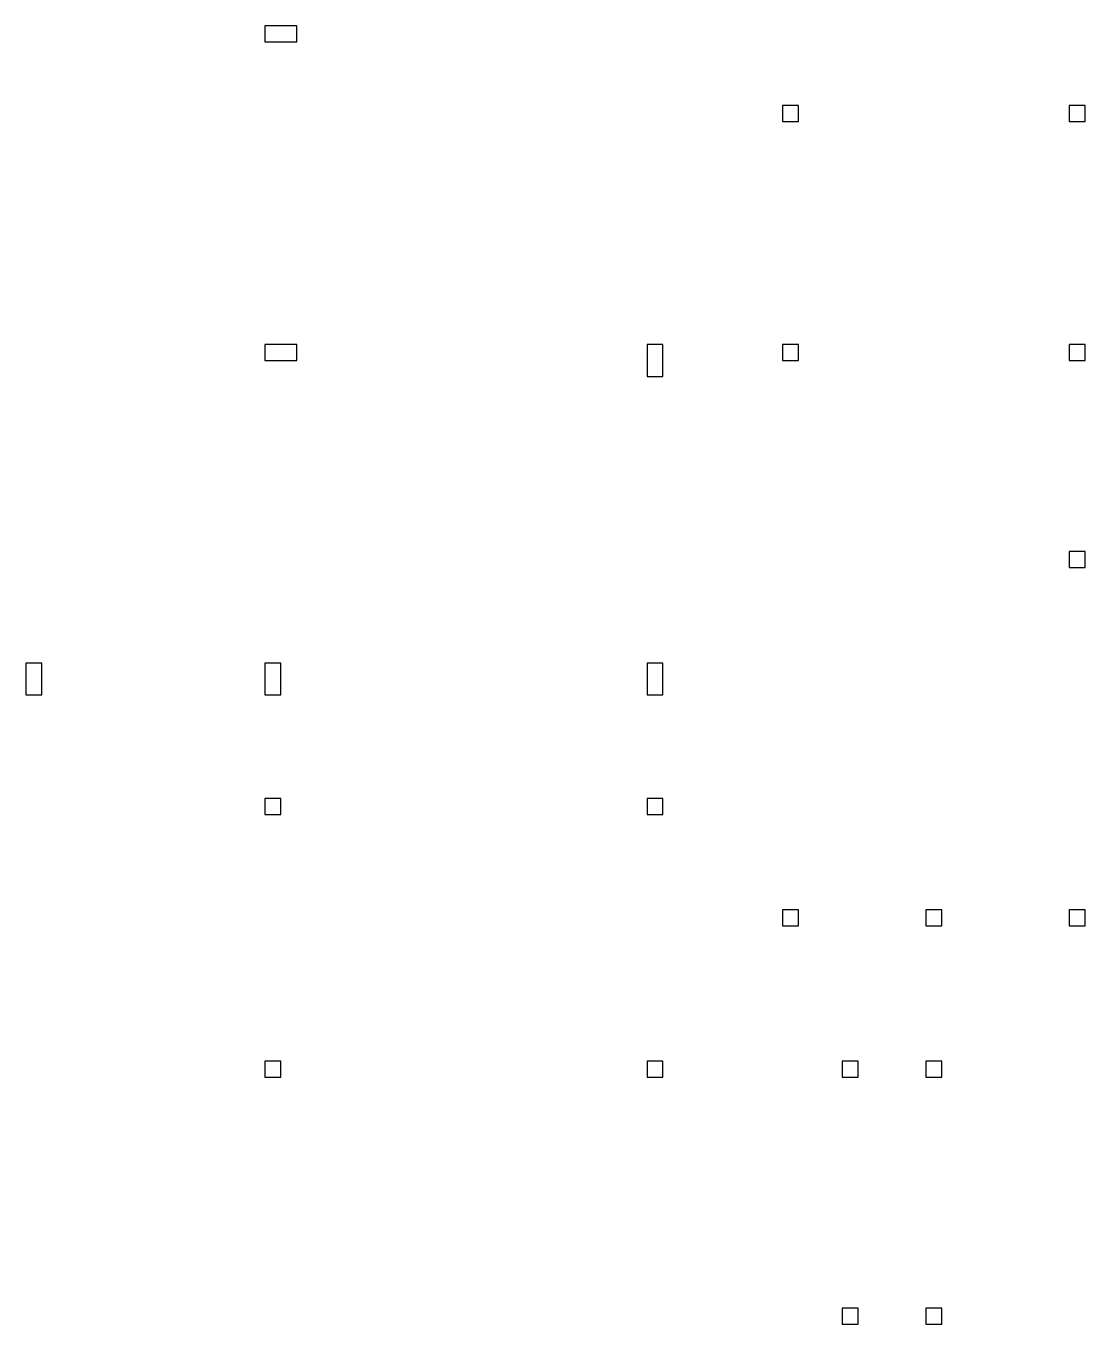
# Model space of a CAD drawing. Extents: x -8.6 to 4.7, y -8.5 to 7.8.
import ezdxf

# ---------------------------------------------------------------- set-up
doc = ezdxf.new("R2010")
doc.units = 0
doc.layers.add('SECTIONCUTEDGES', color=7, linetype='CONTINUOUS')

msp = doc.modelspace()

# ---------------------------------------------------------------- linework, layer by layer
at = {"layer": 'SECTIONCUTEDGES'}
for p, q in [((-5.561, 7.838), (-5.561, 7.638)), ((-5.161, 7.838), (-5.561, 7.838)), ((-5.161, 7.638), (-5.161, 7.838)), ((-5.561, 7.638), (-5.161, 7.638)), ((1.139, 6.838), (0.939, 6.838)), ((0.939, 6.838), (0.939, 6.638)), ((1.139, 6.638), (1.139, 6.838)), ((4.739, 6.838), (4.539, 6.838)), ((4.539, 6.838), (4.539, 6.638)), ((4.739, 6.638), (4.739, 6.838)), ((0.939, 6.638), (1.139, 6.638)), ((4.539, 6.638), (4.739, 6.638)), ((-5.161, 3.838), (-5.561, 3.838)), ((-5.561, 3.838), (-5.561, 3.638)), ((-5.161, 3.638), (-5.161, 3.838)), ((-0.561, 3.838), (-0.761, 3.838)), ((-0.761, 3.838), (-0.761, 3.438)), ((-0.561, 3.438), (-0.561, 3.838)), ((1.139, 3.838), (0.939, 3.838)), ((0.939, 3.838), (0.939, 3.638)), ((1.139, 3.638), (1.139, 3.838)), ((4.739, 3.838), (4.539, 3.838)), ((4.539, 3.838), (4.539, 3.638)), ((4.739, 3.638), (4.739, 3.838)), ((-5.561, 3.638), (-5.161, 3.638)), ((0.939, 3.638), (1.139, 3.638)), ((4.539, 3.638), (4.739, 3.638)), ((-0.761, 3.438), (-0.561, 3.438)), ((4.739, 1.238), (4.539, 1.238)), ((4.539, 1.238), (4.539, 1.038)), ((4.739, 1.038), (4.739, 1.238)), ((4.539, 1.038), (4.739, 1.038)), ((-8.361, -0.162), (-8.561, -0.162)), ((-8.561, -0.162), (-8.561, -0.562)), ((-8.361, -0.562), (-8.361, -0.162)), ((-5.361, -0.162), (-5.561, -0.162)), ((-5.561, -0.162), (-5.561, -0.562)), ((-5.361, -0.562), (-5.361, -0.162)), ((-0.561, -0.162), (-0.761, -0.162)), ((-0.761, -0.162), (-0.761, -0.562)), ((-0.561, -0.562), (-0.561, -0.162)), ((-8.561, -0.562), (-8.361, -0.562)), ((-5.561, -0.562), (-5.361, -0.562)), ((-0.761, -0.562), (-0.561, -0.562)), ((-5.361, -1.862), (-5.561, -1.862)), ((-5.561, -1.862), (-5.561, -2.062)), ((-5.361, -2.062), (-5.361, -1.862)), ((-0.561, -1.862), (-0.761, -1.862)), ((-0.761, -1.862), (-0.761, -2.062)), ((-0.561, -2.062), (-0.561, -1.862)), ((-5.561, -2.062), (-5.361, -2.062)), ((-0.761, -2.062), (-0.561, -2.062)), ((1.139, -3.262), (0.939, -3.262)), ((0.939, -3.262), (0.939, -3.462)), ((1.139, -3.462), (1.139, -3.262)), ((2.939, -3.262), (2.739, -3.262)), ((2.739, -3.262), (2.739, -3.462)), ((2.939, -3.462), (2.939, -3.262)), ((4.739, -3.262), (4.539, -3.262)), ((4.539, -3.262), (4.539, -3.462)), ((4.739, -3.462), (4.739, -3.262)), ((0.939, -3.462), (1.139, -3.462)), ((2.739, -3.462), (2.939, -3.462)), ((4.539, -3.462), (4.739, -3.462)), ((-5.361, -5.162), (-5.561, -5.162)), ((-5.561, -5.162), (-5.561, -5.362)), ((-5.361, -5.362), (-5.361, -5.162)), ((-0.561, -5.162), (-0.761, -5.162)), ((-0.761, -5.162), (-0.761, -5.362)), ((-0.561, -5.362), (-0.561, -5.162)), ((1.889, -5.162), (1.689, -5.162)), ((1.689, -5.162), (1.689, -5.362)), ((1.889, -5.362), (1.889, -5.162)), ((2.939, -5.162), (2.739, -5.162)), ((2.739, -5.162), (2.739, -5.362)), ((2.939, -5.362), (2.939, -5.162)), ((-5.561, -5.362), (-5.361, -5.362)), ((-0.761, -5.362), (-0.561, -5.362)), ((1.689, -5.362), (1.889, -5.362)), ((2.739, -5.362), (2.939, -5.362)), ((1.689, -8.262), (1.689, -8.462)), ((1.889, -8.262), (1.689, -8.262)), ((1.889, -8.462), (1.889, -8.262)), ((2.939, -8.262), (2.739, -8.262)), ((2.739, -8.262), (2.739, -8.462)), ((2.939, -8.462), (2.939, -8.262)), ((1.689, -8.462), (1.889, -8.462)), ((2.739, -8.462), (2.939, -8.462))]:
    msp.add_line(p, q, dxfattribs=at)

doc.saveas('drawing.dxf')
